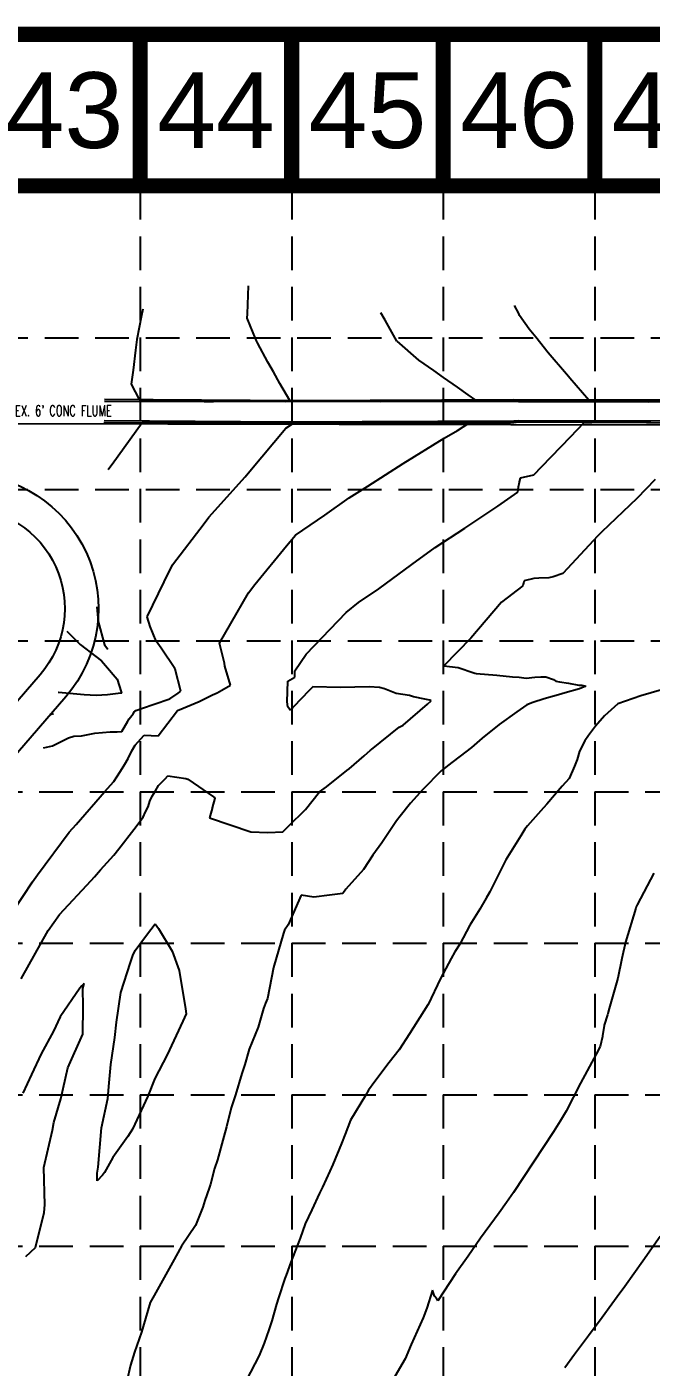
# Model space of a CAD drawing. Extents: x 626 to 3511, y 2890 to 4695.
# Drawn here: x 2575 to 2760.5, y 4296.5 to 4694.7 of the extents above; entities that cross this region are included whole.
import ezdxf
from ezdxf.enums import TextEntityAlignment as Align

# ---------------------------------------------------------------- set-up
doc = ezdxf.new("R2010")
doc.units = 0
doc.header["$LTSCALE"] = 100
doc.header["$MEASUREMENT"] = 0
doc.linetypes.add('HIDDEN', pattern=[0.375, 0.25, -0.125])
for name, color, linetype in [('$-BNDY2', 4, 'CONTINUOUS'), ('BASE', 7, 'CONTINUOUS'), ('DG-XCONTOURS', 9, 'CONTINUOUS'), ('DG-XIDX_CONTOURS', 2, 'CONTINUOUS'), ('GRID', 254, 'HIDDEN'), ('PSWDG-XCONC', 4, 'CONTINUOUS'), ('PSWDGC-POND', 2, 'CONTINUOUS'), ('PSWGD-XCONC', 4, 'CONTINUOUS')]:
    doc.layers.add(name, color=color, linetype=linetype)
doc.styles.add('L80F', font='romans.shx', dxfattribs={"height": 8})
doc.styles.get("Standard").update_dxf_attribs({"font": 'ARIAL.TTF'})

msp = doc.modelspace()

# ---------------------------------------------------------------- linework, layer by layer
at = {"layer": '$-BNDY2', "color": 7}
msp.add_line((752.27, 4580.24), (3393.13, 4575.32), dxfattribs=at)
at = {"layer": 'BASE', "const_width": 4.5}
for points in [[(628.71, 2892.46), (3508.71, 2892.46), (3508.71, 4692.46), (628.71, 4692.46)], [(673.71, 2937.46), (3463.71, 2937.46), (3463.71, 4647.46), (673.71, 4647.46)]]:
    msp.add_lwpolyline(points, close=True, dxfattribs=at)
for points in [[(2608.71, 4647.46), (2608.71, 4692.46)], [(2653.71, 4647.46), (2653.71, 4692.46)], [(2698.71, 4647.46), (2698.71, 4692.46)], [(2743.71, 4647.46), (2743.71, 4692.46)]]:
    msp.add_lwpolyline(points, dxfattribs=at)
at = {"layer": 'DG-XCONTOURS', "color": 43}
for p, q in [((2640.6, 4609.46, 1139), (2640.92, 4617.75, 1139)), ((2609.48, 4610.8, 1138), (2609.11, 4608.94, 1138)), ((2721.2, 4609.53, 1141), (2719.84, 4611.93, 1141)), ((2609.11, 4608.94, 1138), (2607.67, 4601.8, 1138)), ((2640.46, 4608.18, 1139), (2640.6, 4609.46, 1139)), ((2642.29, 4603.81, 1139), (2640.46, 4608.18, 1139)), ((2721.34, 4608.97, 1141), (2721.2, 4609.53, 1141)), ((2724.23, 4604.92, 1141), (2721.34, 4608.97, 1141)), ((2643.22, 4601.44, 1139), (2642.29, 4603.81, 1139)), ((2726.16, 4602.5, 1141), (2724.23, 4604.92, 1141)), ((2607.67, 4601.8, 1138), (2607.35, 4598.64, 1138)), ((2643.54, 4600.82, 1139), (2643.22, 4601.44, 1139)), ((2646.6, 4595.05, 1139), (2643.54, 4600.82, 1139)), ((2729.85, 4597.89, 1141), (2726.16, 4602.5, 1141)), ((2607.35, 4598.64, 1138), (2606.64, 4592.76, 1138)), ((2648.3, 4592.25, 1139), (2646.6, 4595.05, 1139)), ((2735.36, 4591.5, 1141), (2729.85, 4597.89, 1141)), ((2606.64, 4592.76, 1138), (2606.03, 4588.58, 1138)), ((2650.17, 4588.77, 1139), (2648.3, 4592.25, 1139)), ((2735.92, 4590.85, 1141), (2735.36, 4591.5, 1141)), ((2736.35, 4590.35, 1141), (2735.92, 4590.85, 1141)), ((2606.03, 4588.58, 1138), (2608.41, 4583.98, 1138)), ((2653.13, 4583.67, 1139), (2650.17, 4588.77, 1139)), ((2741.95, 4583.82, 1141), (2736.35, 4590.35, 1141)), ((2608.41, 4583.98, 1138), (2611.86, 4583.89, 1138)), ((2611.86, 4583.89, 1138), (2613.79, 4583.84, 1138)), ((2613.79, 4583.84, 1138), (2615.32, 4583.8, 1138)), ((2615.32, 4583.8, 1138), (2619.28, 4583.67, 1138)), ((2619.28, 4583.67, 1138), (2624.71, 4583.49, 1138)), ((2624.71, 4583.49, 1138), (2624.8, 4583.49, 1138)), ((2624.8, 4583.49, 1138), (2624.93, 4583.49, 1138)), ((2624.93, 4583.49, 1138), (2630.33, 4583.31, 1138)), ((2655.37, 4583.61, 1139), (2653.13, 4583.67, 1139)), ((2659.38, 4583.56, 1139), (2655.37, 4583.61, 1139)), ((2662.92, 4583.52, 1139), (2659.38, 4583.56, 1139)), ((2666.25, 4583.48, 1139), (2662.92, 4583.52, 1139)), ((2670.03, 4583.43, 1139), (2666.25, 4583.48, 1139)), ((2673.12, 4583.39, 1139), (2670.03, 4583.43, 1139)), ((2675.85, 4583.36, 1139), (2673.12, 4583.39, 1139)), ((2679.99, 4583.31, 1139), (2675.85, 4583.36, 1139)), ((2743.74, 4583.77, 1141), (2741.95, 4583.82, 1141)), ((2746.39, 4583.7, 1141), (2743.74, 4583.77, 1141)), ((2747.11, 4583.67, 1141), (2746.39, 4583.7, 1141)), ((2749.42, 4583.61, 1141), (2747.11, 4583.67, 1141)), ((2750.49, 4583.58, 1141), (2749.42, 4583.61, 1141)), ((2750.83, 4583.57, 1141), (2750.49, 4583.58, 1141)), ((2753.84, 4583.46, 1141), (2750.83, 4583.57, 1141)), ((2755.2, 4583.41, 1141), (2753.84, 4583.46, 1141)), ((2757.19, 4583.34, 1141), (2755.2, 4583.41, 1141)), ((2759.58, 4583.25, 1141), (2757.19, 4583.34, 1141)), ((2609.3, 4577.06, 1138), (2600.37, 4564.72, 1138)), ((2609.89, 4577.08, 1138), (2609.3, 4577.06, 1138)), ((2611.37, 4577.11, 1138), (2609.89, 4577.08, 1138)), ((2613.79, 4577.16, 1138), (2611.37, 4577.11, 1138)), ((2614.77, 4577.18, 1138), (2613.79, 4577.16, 1138)), ((2617.69, 4577.25, 1138), (2614.77, 4577.18, 1138)), ((2620.24, 4577.3, 1138), (2617.69, 4577.25, 1138)), ((2621.59, 4577.33, 1138), (2620.24, 4577.3, 1138)), ((2624.97, 4577.36, 1138), (2621.59, 4577.33, 1138)), ((2625.43, 4577.37, 1138), (2624.97, 4577.36, 1138)), ((2625.62, 4577.37, 1138), (2625.43, 4577.37, 1138)), ((2629.28, 4577.4, 1138), (2625.62, 4577.37, 1138)), ((2630.97, 4577.41, 1138), (2629.28, 4577.4, 1138)), ((2641.31, 4562.67, 1139), (2652, 4575.47, 1139)), ((2652, 4575.47, 1139), (2654.24, 4576.94, 1139)), ((2654.24, 4576.94, 1139), (2658.19, 4577, 1139)), ((2658.19, 4577, 1139), (2660.53, 4577.03, 1139)), ((2660.53, 4577.03, 1139), (2662.78, 4577.07, 1139)), ((2662.78, 4577.07, 1139), (2666.81, 4577.13, 1139)), ((2666.81, 4577.13, 1139), (2667.38, 4577.13, 1139)), ((2667.38, 4577.13, 1139), (2668.91, 4577.16, 1139)), ((2668.91, 4577.16, 1139), (2671.97, 4577.2, 1139)), ((2671.97, 4577.2, 1139), (2673.2, 4577.23, 1139)), ((2673.2, 4577.23, 1139), (2676.87, 4577.31, 1139)), ((2676.87, 4577.31, 1139), (2680.1, 4577.38, 1139)), ((2736.53, 4572.95, 1141), (2740.59, 4577.15, 1141)), ((2740.59, 4577.15, 1141), (2742.84, 4577.18, 1141)), ((2742.84, 4577.18, 1141), (2745.35, 4577.23, 1141)), ((2745.35, 4577.23, 1141), (2746.41, 4577.25, 1141)), ((2746.41, 4577.25, 1141), (2749.62, 4577.3, 1141)), ((2749.62, 4577.3, 1141), (2749.99, 4577.31, 1141)), ((2749.99, 4577.31, 1141), (2750.12, 4577.31, 1141)), ((2750.12, 4577.31, 1141), (2753.75, 4577.41, 1141)), ((2753.75, 4577.41, 1141), (2755.24, 4577.45, 1141)), ((2755.24, 4577.45, 1141), (2757.51, 4577.52, 1141)), ((2757.51, 4577.52, 1141), (2760.36, 4577.6, 1141)), ((2728, 4564.06, 1141), (2736.53, 4572.95, 1141)), ((2599.38, 4563.38, 1138), (2599.2, 4563.12, 1138)), ((2600.37, 4564.72, 1138), (2599.38, 4563.38, 1138)), ((2725.61, 4561.58, 1141), (2728, 4564.06, 1141)), ((2629.12, 4549, 1139), (2639.89, 4561, 1139)), ((2639.89, 4561, 1139), (2641.31, 4562.67, 1139)), ((2721.07, 4558.05, 1141), (2721.34, 4559.49, 1141)), ((2721.34, 4559.49, 1141), (2721.35, 4559.56, 1141)), ((2721.34, 4559.49, 1141), (2721.34, 4559.49, 1141)), ((2721.35, 4559.56, 1141), (2721.62, 4560.63, 1141)), ((2721.62, 4560.63, 1141), (2721.63, 4560.73, 1141)), ((2721.63, 4560.73, 1141), (2725.61, 4561.58, 1141)), ((2761.61, 4560.22, 1142), (2756.17, 4554.61, 1142)), ((2714.88, 4552.36, 1141), (2720.82, 4556.48, 1141)), ((2720.82, 4556.48, 1141), (2721.05, 4557.92, 1141)), ((2721.05, 4557.92, 1141), (2721.07, 4558.05, 1141)), ((2705.08, 4545.77, 1141), (2714.88, 4552.36, 1141)), ((2756.17, 4554.61, 1142), (2745.83, 4544.65, 1142)), ((2618.27, 4534.84, 1139), (2627.72, 4547.13, 1139)), ((2627.72, 4547.13, 1139), (2629.12, 4549, 1139)), ((2696.33, 4540.02, 1141), (2705.08, 4545.77, 1141)), ((2744.66, 4543.48, 1142), (2734.19, 4532.35, 1142)), ((2745.06, 4543.88, 1142), (2744.66, 4543.48, 1142)), ((2745.83, 4544.65, 1142), (2745.06, 4543.88, 1142)), ((2689.36, 4534.94, 1141), (2696.33, 4540.02, 1141)), ((2615.86, 4529.87, 1139), (2618.27, 4534.84, 1139)), ((2679.56, 4527.78, 1141), (2689.36, 4534.94, 1141)), ((2731.36, 4531.3, 1142), (2730.06, 4531.03, 1142)), ((2734.19, 4532.35, 1142), (2731.36, 4531.3, 1142)), ((2610.8, 4519.43, 1139), (2615.86, 4529.87, 1139)), ((2673.56, 4523.7, 1141), (2679.56, 4527.78, 1141)), ((2722.39, 4528.67, 1142), (2715.99, 4523.8, 1142)), ((2722.46, 4529.11, 1142), (2722.39, 4528.67, 1142)), ((2722.68, 4529.78, 1142), (2722.46, 4529.11, 1142)), ((2722.77, 4530.12, 1142), (2722.68, 4529.78, 1142)), ((2725.61, 4530.79, 1142), (2722.77, 4530.12, 1142)), ((2727.06, 4530.89, 1142), (2725.61, 4530.79, 1142)), ((2730.06, 4531.03, 1142), (2727.06, 4530.89, 1142)), ((2669.89, 4520.72, 1141), (2673.56, 4523.7, 1141)), ((2715.99, 4523.8, 1142), (2706.94, 4513.09, 1142)), ((2595.8, 4522.41, 1138), (2596.25, 4518.1, 1138)), ((2611.7, 4516.53, 1139), (2610.8, 4519.43, 1139)), ((2657.97, 4508.38, 1141), (2669.89, 4520.72, 1141)), ((2586.95, 4515.21, 1138), (2590.85, 4511.18, 1138)), ((2596.25, 4518.1, 1138), (2598.12, 4511.11, 1138)), ((2613.4, 4512.22, 1139), (2611.7, 4516.53, 1139)), ((2614.89, 4510.17, 1139), (2613.4, 4512.22, 1139)), ((2706.94, 4513.09, 1142), (2698.9, 4504.9, 1142)), ((2590.85, 4511.18, 1138), (2595.58, 4507.63, 1138)), ((2595.58, 4507.63, 1138), (2597.21, 4506.34, 1138)), ((2598.12, 4511.11, 1138), (2599.1, 4509.81, 1138)), ((2618.97, 4504.08, 1139), (2614.89, 4510.17, 1139)), ((2654.6, 4503.4, 1141), (2657.97, 4508.38, 1141)), ((2597.21, 4506.34, 1138), (2598.42, 4505, 1138)), ((2598.42, 4505, 1138), (2601.85, 4500.93, 1138)), ((2619.06, 4503.93, 1139), (2618.97, 4504.08, 1139)), ((2619.07, 4503.89, 1139), (2619.06, 4503.93, 1139)), ((2620.79, 4497.39, 1139), (2619.07, 4503.89, 1139)), ((2654.64, 4501.48, 1141), (2654.6, 4503.4, 1141)), ((2698.9, 4504.9, 1142), (2703.11, 4504.42, 1142)), ((2703.11, 4504.42, 1142), (2707.75, 4502.76, 1142)), ((2601.85, 4500.93, 1138), (2603.06, 4497.13, 1138)), ((2652.34, 4494.22, 1141), (2652.52, 4500.35, 1141)), ((2652.52, 4500.35, 1141), (2654.64, 4501.48, 1141)), ((2707.75, 4502.76, 1142), (2708.05, 4502.7, 1142)), ((2708.05, 4502.7, 1142), (2708.51, 4502.64, 1142)), ((2708.51, 4502.64, 1142), (2714.61, 4502.08, 1142)), ((2714.61, 4502.08, 1142), (2719.31, 4501.62, 1142)), ((2719.31, 4501.62, 1142), (2721.25, 4501.49, 1142)), ((2721.25, 4501.49, 1142), (2723.38, 4501.23, 1142)), ((2723.38, 4501.23, 1142), (2725.86, 4501.53, 1142)), ((2725.86, 4501.53, 1142), (2727.65, 4501.58, 1142)), ((2727.65, 4501.58, 1142), (2729.2, 4501.64, 1142)), ((2729.2, 4501.64, 1142), (2731.45, 4500.81, 1142)), ((2731.45, 4500.81, 1142), (2732.11, 4500.36, 1142)), ((2732.11, 4500.36, 1142), (2733.19, 4500.14, 1142)), ((2733.19, 4500.14, 1142), (2735.94, 4499.72, 1142)), ((2735.94, 4499.72, 1142), (2738.99, 4499.19, 1142)), ((2584.38, 4497.01, 1138), (2584.35, 4497.01, 1138)), ((2584.4, 4497, 1138), (2584.38, 4497.01, 1138)), ((2592.03, 4496.29, 1138), (2584.4, 4497, 1138)), ((2595.63, 4496.09, 1138), (2592.03, 4496.29, 1138)), ((2599.03, 4496.3, 1138), (2595.63, 4496.09, 1138)), ((2602.94, 4496.72, 1138), (2599.03, 4496.3, 1138)), ((2603.02, 4496.77, 1138), (2602.94, 4496.72, 1138)), ((2603.21, 4496.75, 1138), (2603.02, 4496.77, 1138)), ((2603.06, 4497.13, 1138), (2603.09, 4497.05, 1138)), ((2603.09, 4497.05, 1138), (2603.18, 4496.97, 1138)), ((2603.18, 4496.97, 1138), (2603.24, 4496.87, 1138)), ((2603.24, 4496.87, 1138), (2603.19, 4496.84, 1138)), ((2603.19, 4496.84, 1138), (2603.21, 4496.75, 1138)), ((2617.48, 4495.13, 1139), (2620.02, 4496.81, 1139)), ((2620.02, 4496.81, 1139), (2620.79, 4497.39, 1139)), ((2658.86, 4497.59, 1141), (2654.22, 4492.7, 1141)), ((2659.94, 4498.68, 1141), (2658.86, 4497.59, 1141)), ((2668.21, 4498.44, 1141), (2659.94, 4498.68, 1141)), ((2676.74, 4498.63, 1141), (2668.21, 4498.44, 1141)), ((2679.78, 4498.42, 1141), (2676.74, 4498.63, 1141)), ((2681.3, 4498.04, 1141), (2679.78, 4498.42, 1141)), ((2684.77, 4496.7, 1141), (2681.3, 4498.04, 1141)), ((2688.68, 4496.11, 1141), (2684.77, 4496.7, 1141)), ((2689.84, 4495.7, 1141), (2688.68, 4496.11, 1141)), ((2693.21, 4494.94, 1141), (2689.84, 4495.7, 1141)), ((2733.65, 4496.43, 1142), (2728.72, 4495.13, 1142)), ((2733.97, 4496.56, 1142), (2733.65, 4496.43, 1142)), ((2734.95, 4496.87, 1142), (2733.97, 4496.56, 1142)), ((2739.22, 4498.04, 1142), (2734.95, 4496.87, 1142)), ((2738.99, 4499.19, 1142), (2739.84, 4499.14, 1142)), ((2741.02, 4498.81, 1142), (2739.22, 4498.04, 1142)), ((2739.84, 4499.14, 1142), (2741.02, 4498.81, 1142)), ((2757.34, 4496.02, 1143), (2750.59, 4493.59, 1143)), ((2763.57, 4497.78, 1143), (2757.34, 4496.02, 1143)), ((2606.57, 4490.67, 1139), (2607.06, 4491.35, 1139)), ((2607.06, 4491.35, 1139), (2607.26, 4491.62, 1139)), ((2607.26, 4491.62, 1139), (2607.31, 4491.65, 1139)), ((2607.31, 4491.65, 1139), (2607.32, 4491.65, 1139)), ((2607.32, 4491.65, 1139), (2607.38, 4491.62, 1139)), ((2607.38, 4491.62, 1139), (2609.38, 4492.29, 1139)), ((2609.38, 4492.29, 1139), (2612.85, 4493.52, 1139)), ((2612.85, 4493.52, 1139), (2617.48, 4495.13, 1139)), ((2652.54, 4492.68, 1141), (2652.34, 4494.22, 1141)), ((2653.32, 4491.65, 1141), (2652.54, 4492.68, 1141)), ((2654.22, 4492.7, 1141), (2653.32, 4491.65, 1141)), ((2686.81, 4487.31, 1141), (2694.07, 4493.54, 1141)), ((2694.75, 4494.67, 1141), (2693.21, 4494.94, 1141)), ((2694.07, 4493.54, 1141), (2695.15, 4494.47, 1141)), ((2695.15, 4494.47, 1141), (2694.75, 4494.67, 1141)), ((2723.49, 4493.32, 1142), (2720.52, 4491.24, 1142)), ((2725.34, 4493.97, 1142), (2723.49, 4493.32, 1142)), ((2728.72, 4495.13, 1142), (2725.34, 4493.97, 1142)), ((2750.59, 4493.59, 1143), (2746.57, 4490, 1143)), ((2582.96, 4490.66, 1138), (2581.84, 4490.33, 1138)), ((2603.29, 4485.35, 1139), (2605.01, 4488.44, 1139)), ((2605.01, 4488.44, 1139), (2605.45, 4489.1, 1139)), ((2605.45, 4489.1, 1139), (2606.57, 4490.67, 1139)), ((2715.27, 4487.43, 1142), (2710.22, 4483.38, 1142)), ((2720.52, 4491.24, 1142), (2715.27, 4487.43, 1142)), ((2746.57, 4490, 1143), (2743.89, 4486.99, 1143)), ((2582.69, 4481.16, 1139), (2587.43, 4483.47, 1139)), ((2587.43, 4483.47, 1139), (2589.02, 4483.96, 1139)), ((2589.02, 4483.96, 1139), (2591.28, 4484.12, 1139)), ((2591.28, 4484.12, 1139), (2595.22, 4484.86, 1139)), ((2595.22, 4484.86, 1139), (2599.81, 4485.24, 1139)), ((2599.81, 4485.24, 1139), (2601.86, 4485.27, 1139)), ((2601.86, 4485.27, 1139), (2603.29, 4485.35, 1139)), ((2677.42, 4480.05, 1141), (2685.65, 4486.64, 1141)), ((2685.65, 4486.64, 1141), (2686.81, 4487.31, 1141)), ((2710.22, 4483.38, 1142), (2707.12, 4480.64, 1142)), ((2741.84, 4484.17, 1143), (2740.77, 4482.63, 1143)), ((2743.89, 4486.99, 1143), (2741.84, 4484.17, 1143)), ((2580.01, 4480.55, 1139), (2582.69, 4481.16, 1139)), ((2675.26, 4478.19, 1141), (2677.13, 4479.82, 1141)), ((2677.13, 4479.82, 1141), (2677.42, 4480.05, 1141)), ((2707.12, 4480.64, 1142), (2700, 4475.15, 1142)), ((2739.21, 4479.58, 1143), (2738.47, 4477.03, 1143)), ((2740.77, 4482.63, 1143), (2739.21, 4479.58, 1143)), ((2670.75, 4474.26, 1141), (2675.26, 4478.19, 1141)), ((2738.47, 4477.03, 1143), (2737.66, 4475.06, 1143)), ((2616.15, 4471.36, 1141), (2616.91, 4472.25, 1141)), ((2616.91, 4472.25, 1141), (2622.28, 4471.39, 1141)), ((2622.28, 4471.39, 1141), (2622.52, 4471.35, 1141)), ((2664.03, 4468.96, 1141), (2670.06, 4473.78, 1141)), ((2670.06, 4473.78, 1141), (2670.75, 4474.26, 1141)), ((2698.09, 4473.67, 1142), (2692.64, 4468.11, 1142)), ((2698.93, 4474.33, 1142), (2698.09, 4473.67, 1142)), ((2700, 4475.15, 1142), (2698.93, 4474.33, 1142)), ((2736.15, 4471.46, 1143), (2734.06, 4469.11, 1143)), ((2737.66, 4475.06, 1143), (2736.15, 4471.46, 1143)), ((2612.3, 4466.17, 1141), (2613.27, 4467.77, 1141)), ((2613.27, 4467.77, 1141), (2614.19, 4469.32, 1141)), ((2614.19, 4469.32, 1141), (2616.15, 4471.36, 1141)), ((2622.52, 4471.35, 1141), (2622.82, 4471.18, 1141)), ((2622.82, 4471.18, 1141), (2630.44, 4465.98, 1141)), ((2657.84, 4462.17, 1141), (2662, 4467.5, 1141)), ((2662, 4467.5, 1141), (2664.03, 4468.96, 1141)), ((2692.64, 4468.11, 1142), (2689, 4464.06, 1142)), ((2734.06, 4469.11, 1143), (2729.45, 4463.77, 1143)), ((2611.06, 4462.96, 1141), (2611.59, 4464.69, 1141)), ((2611.59, 4464.69, 1141), (2612.3, 4466.17, 1141)), ((2630.84, 4465.6, 1141), (2630.1, 4462.72, 1141)), ((2630.44, 4465.98, 1141), (2630.86, 4465.7, 1141)), ((2630.86, 4465.69, 1141), (2630.84, 4465.6, 1141)), ((2630.86, 4465.7, 1141), (2630.86, 4465.69, 1141)), ((2689, 4464.06, 1142), (2685.94, 4460.22, 1142)), ((2729.45, 4463.77, 1143), (2728.49, 4462.72, 1143)), ((2606.82, 4456.27, 1141), (2609.62, 4459.98, 1141)), ((2609.62, 4459.98, 1141), (2610.26, 4461.49, 1141)), ((2610.26, 4461.49, 1141), (2611.06, 4462.96, 1141)), ((2630.06, 4462.48, 1141), (2629.24, 4459.69, 1141)), ((2629.24, 4459.69, 1141), (2641.57, 4455.54, 1141)), ((2630.1, 4462.72, 1141), (2630.06, 4462.48, 1141)), ((2652.76, 4457.28, 1141), (2657.84, 4462.17, 1141)), ((2685.94, 4460.22, 1142), (2684.87, 4458.81, 1142)), ((2728.49, 4462.72, 1143), (2723.76, 4457.35, 1143)), ((2602.33, 4450.51, 1141), (2606.82, 4456.27, 1141)), ((2641.57, 4455.54, 1141), (2646.65, 4455.35, 1141)), ((2646.65, 4455.35, 1141), (2651.08, 4455.62, 1141)), ((2651.08, 4455.62, 1141), (2652.76, 4457.28, 1141)), ((2684.87, 4458.81, 1142), (2680.5, 4452.29, 1142)), ((2722.93, 4456.33, 1143), (2721.72, 4454.39, 1143)), ((2723.76, 4457.35, 1143), (2722.93, 4456.33, 1143)), ((2680.5, 4452.29, 1142), (2677.82, 4448.69, 1142)), ((2721.72, 4454.39, 1143), (2717.3, 4447.21, 1143)), ((2596.93, 4444.29, 1141), (2600.92, 4448.64, 1141)), ((2600.92, 4448.64, 1141), (2602.33, 4450.51, 1141)), ((2677.82, 4448.69, 1142), (2675.07, 4444.36, 1142)), ((2595.17, 4442.21, 1141), (2596.93, 4444.29, 1141)), ((2675.07, 4444.36, 1142), (2669.81, 4438.53, 1142)), ((2716.66, 4446.11, 1143), (2712.56, 4437.75, 1143)), ((2717.3, 4447.21, 1143), (2716.66, 4446.11, 1143)), ((2584.71, 4431.04, 1141), (2594.19, 4441.13, 1141)), ((2594.19, 4441.13, 1141), (2595.17, 4442.21, 1141)), ((2761.28, 4443.27, 1144), (2756.31, 4433.92, 1144)), ((2656.47, 4436.74, 1142), (2652.67, 4427.97, 1142)), ((2660.29, 4436.17, 1142), (2656.47, 4436.74, 1142)), ((2664.93, 4436.77, 1142), (2660.29, 4436.17, 1142)), ((2668.88, 4437.21, 1142), (2664.93, 4436.77, 1142)), ((2669.81, 4438.53, 1142), (2668.88, 4437.21, 1142)), ((2711.45, 4435.83, 1143), (2709.54, 4432.65, 1143)), ((2712.56, 4437.75, 1143), (2711.45, 4435.83, 1143)), ((2709.54, 4432.65, 1143), (2706.61, 4427.82, 1143)), ((2755.86, 4432.93, 1144), (2752.86, 4422.76, 1144)), ((2756.02, 4433.33, 1144), (2755.86, 4432.93, 1144)), ((2756.31, 4433.92, 1144), (2756.02, 4433.33, 1144)), ((2581.38, 4426.28, 1141), (2584.71, 4431.04, 1141)), ((2610.58, 4424.85, 1141), (2613.14, 4428.22, 1141)), ((2613.14, 4428.22, 1141), (2614.15, 4426.85, 1141)), ((2652.67, 4427.97, 1142), (2651.54, 4426.33, 1142)), ((2706.61, 4427.82, 1143), (2703.62, 4422.19, 1143)), ((2573.31, 4411.9, 1141), (2581.38, 4426.28, 1141)), ((2607.26, 4420.37, 1141), (2610.58, 4424.85, 1141)), ((2614.15, 4426.85, 1141), (2618.25, 4420.13, 1141)), ((2651.22, 4425.43, 1142), (2648.25, 4415.29, 1142)), ((2651.54, 4426.33, 1142), (2651.22, 4425.43, 1142)), ((2606.55, 4418.87, 1141), (2607.26, 4420.37, 1141)), ((2618.25, 4420.13, 1141), (2620.3, 4414.37, 1141)), ((2702.15, 4419.89, 1143), (2701.09, 4417.91, 1143)), ((2703.62, 4422.19, 1143), (2702.15, 4419.89, 1143)), ((2752.86, 4422.76, 1144), (2751.77, 4417.9, 1144)), ((2602.95, 4407.89, 1141), (2605.85, 4416.75, 1141)), ((2605.85, 4416.75, 1141), (2606.55, 4418.87, 1141)), ((2701.09, 4417.91, 1143), (2697.85, 4412, 1143)), ((2751.77, 4417.9, 1144), (2750.57, 4412.14, 1144)), ((2620.3, 4414.37, 1141), (2622.16, 4403.01, 1141)), ((2648.25, 4415.29, 1142), (2646.5, 4406.04, 1142)), ((2697.85, 4412, 1143), (2694.19, 4404.31, 1143)), ((2750.57, 4412.14, 1144), (2748.01, 4403.1, 1144)), ((2590.81, 4409.14, 1142), (2584.92, 4400.59, 1142)), ((2591.35, 4409.8, 1142), (2590.81, 4409.14, 1142)), ((2592.08, 4410.49, 1142), (2591.35, 4409.8, 1142)), ((2591.65, 4409.05, 1142), (2592.08, 4410.49, 1142)), ((2591.77, 4403.66, 1142), (2591.65, 4409.05, 1142)), ((2601.65, 4399.08, 1141), (2602.95, 4407.89, 1141)), ((2645.95, 4404.66, 1142), (2645.36, 4403.13, 1142)), ((2646.5, 4406.04, 1142), (2645.95, 4404.66, 1142)), ((2694.15, 4404.22, 1143), (2688.64, 4395.53, 1143)), ((2694.19, 4404.31, 1143), (2694.15, 4404.22, 1143)), ((2584.92, 4400.59, 1142), (2582.96, 4396.37, 1142)), ((2591.64, 4395.45, 1142), (2591.77, 4403.66, 1142)), ((2622.39, 4401.5, 1141), (2621.36, 4399.31, 1141)), ((2622.16, 4403.01, 1141), (2622.39, 4401.5, 1141)), ((2645.36, 4403.13, 1142), (2643.79, 4397.59, 1142)), ((2747.48, 4401.25, 1144), (2746.49, 4398.16, 1144)), ((2747.57, 4401.57, 1144), (2747.48, 4401.25, 1144)), ((2748.01, 4403.1, 1144), (2747.57, 4401.57, 1144)), ((2582.96, 4396.37, 1142), (2579.26, 4389.65, 1142)), ((2601.17, 4394.47, 1141), (2601.65, 4399.08, 1141)), ((2621.36, 4399.31, 1141), (2616.67, 4389.3, 1141)), ((2643.79, 4397.59, 1142), (2641.1, 4391.02, 1142)), ((2746.47, 4398.04, 1144), (2746.03, 4394.93, 1144)), ((2746.49, 4398.15, 1144), (2746.47, 4398.04, 1144)), ((2746.49, 4398.16, 1144), (2746.49, 4398.15, 1144)), ((2587.21, 4385.45, 1142), (2591.64, 4395.45, 1142)), ((2600.02, 4386.49, 1141), (2601.17, 4394.47, 1141)), ((2688.64, 4395.53, 1143), (2685.59, 4390.81, 1143)), ((2745.26, 4391.77, 1144), (2744.15, 4389.52, 1144)), ((2745.98, 4394.73, 1144), (2745.26, 4391.77, 1144)), ((2746.03, 4394.93, 1144), (2745.98, 4394.73, 1144)), ((2579.26, 4389.65, 1142), (2576.42, 4383.48, 1142)), ((2616.67, 4389.3, 1141), (2613.09, 4382.31, 1141)), ((2641.1, 4391.02, 1142), (2639.82, 4386.51, 1142)), ((2685.59, 4390.81, 1143), (2682.68, 4387.07, 1143)), ((2744.15, 4389.52, 1144), (2739.5, 4380.87, 1144)), ((2586.52, 4382.41, 1142), (2587.21, 4385.45, 1142)), ((2599.53, 4381.03, 1141), (2600.02, 4386.49, 1141)), ((2639.82, 4386.51, 1142), (2638.94, 4383.78, 1142)), ((2682.68, 4387.07, 1143), (2678.35, 4381.39, 1143)), ((2576.42, 4383.48, 1142), (2573.83, 4377.92, 1142)), ((2585.16, 4376.24, 1142), (2586.52, 4382.41, 1142)), ((2599.07, 4376.36, 1141), (2599.53, 4381.03, 1141)), ((2613.09, 4382.31, 1141), (2610.98, 4377.09, 1141)), ((2638.94, 4383.78, 1142), (2637.01, 4377.41, 1142)), ((2678.35, 4381.39, 1143), (2676.47, 4378.79, 1143)), ((2739.5, 4380.87, 1144), (2735.25, 4372.6, 1144)), ((2583.06, 4369.19, 1142), (2585.16, 4376.24, 1142)), ((2597.26, 4367.67, 1141), (2599.07, 4376.36, 1141)), ((2610.98, 4377.09, 1141), (2606.42, 4367.27, 1141)), ((2636.74, 4376.57, 1142), (2635.75, 4373.59, 1142)), ((2637.01, 4377.41, 1142), (2636.74, 4376.57, 1142)), ((2675.58, 4377.22, 1143), (2671.15, 4369.88, 1143)), ((2676.47, 4378.79, 1143), (2675.58, 4377.22, 1143)), ((2635.75, 4373.59, 1142), (2634.38, 4367.94, 1142)), ((2735.25, 4372.6, 1144), (2733.4, 4369.62, 1144)), ((2582.66, 4366.99, 1142), (2583.06, 4369.19, 1142)), ((2634.38, 4367.94, 1142), (2633.56, 4365.1, 1142)), ((2671.15, 4369.88, 1143), (2669.58, 4365.8, 1143)), ((2733.4, 4369.62, 1144), (2731.42, 4366.49, 1144)), ((2580.08, 4355.91, 1142), (2582.66, 4366.99, 1142)), ((2596.26, 4355.96, 1141), (2597.26, 4367.67, 1141)), ((2604.99, 4365.03, 1141), (2600.62, 4358.88, 1141)), ((2606.42, 4367.27, 1141), (2604.99, 4365.03, 1141)), ((2633.56, 4365.1, 1142), (2631.65, 4358.16, 1142)), ((2669.58, 4365.8, 1143), (2668.45, 4363.03, 1143)), ((2731.42, 4366.49, 1144), (2725.56, 4357.49, 1144)), ((2668.45, 4363.03, 1143), (2665.94, 4356.75, 1143)), ((2595.88, 4354.21, 1141), (2596.26, 4355.96, 1141)), ((2600.62, 4358.88, 1141), (2598.06, 4354.34, 1141)), ((2631.65, 4358.16, 1142), (2630.78, 4355.55, 1142)), ((2665.94, 4356.75, 1143), (2664.98, 4354.79, 1143)), ((2725.56, 4357.49, 1144), (2719.6, 4348.46, 1144)), ((2580.41, 4344.74, 1142), (2580.08, 4355.91, 1142)), ((2595.97, 4351.92, 1141), (2595.88, 4354.21, 1141)), ((2597.5, 4353.57, 1141), (2595.97, 4351.92, 1141)), ((2598.06, 4354.34, 1141), (2597.5, 4353.57, 1141)), ((2630.78, 4355.55, 1142), (2629.58, 4350.88, 1142)), ((2664.98, 4354.79, 1143), (2662.8, 4350.03, 1143)), ((2629.17, 4349.75, 1142), (2627.91, 4346.07, 1142)), ((2629.58, 4350.88, 1142), (2629.17, 4349.75, 1142)), ((2661.92, 4348.28, 1143), (2659.64, 4343.31, 1143)), ((2662.8, 4350.03, 1143), (2661.92, 4348.28, 1143)), ((2719.6, 4348.46, 1144), (2717.51, 4345.44, 1144)), ((2580.21, 4342.47, 1142), (2580.41, 4344.74, 1142)), ((2627.32, 4344.08, 1142), (2627.12, 4343.55, 1142)), ((2627.91, 4346.07, 1142), (2627.32, 4344.08, 1142)), ((2717.51, 4345.44, 1144), (2715.31, 4342.35, 1144)), ((2577.57, 4332.1, 1142), (2580.21, 4342.47, 1142)), ((2627.12, 4343.55, 1142), (2625.15, 4338.59, 1142)), ((2659.64, 4343.31, 1143), (2657.66, 4339.11, 1143)), ((2715.31, 4342.35, 1144), (2709.8, 4334.92, 1144)), ((2625.15, 4338.59, 1142), (2621, 4332.51, 1142)), ((2657.66, 4339.11, 1143), (2656.24, 4334.89, 1143)), ((2574.75, 4329.43, 1142), (2577.57, 4332.1, 1142)), ((2621, 4332.51, 1142), (2618.3, 4327.69, 1142)), ((2656.24, 4334.89, 1143), (2653.47, 4327.78, 1143)), ((2709.8, 4334.92, 1144), (2706.12, 4329.52, 1144)), ((2706.12, 4329.52, 1144), (2702.3, 4324.3, 1144)), ((2618.3, 4327.69, 1142), (2612.83, 4317.82, 1142)), ((2653.47, 4327.78, 1143), (2652.05, 4323.85, 1143)), ((2702.3, 4324.3, 1144), (2697.11, 4316.25, 1144)), ((2651.67, 4322.88, 1143), (2649.82, 4317.15, 1143)), ((2652.05, 4323.85, 1143), (2651.67, 4322.88, 1143)), ((2612.04, 4316.47, 1142), (2611.67, 4315.77, 1142)), ((2612.83, 4317.82, 1142), (2612.04, 4316.47, 1142)), ((2649.82, 4317.15, 1143), (2649.22, 4315.26, 1143)), ((2695.54, 4319.45, 1144), (2693.84, 4314.05, 1144)), ((2696.06, 4317.63, 1144), (2695.54, 4319.45, 1144)), ((2696.79, 4316.82, 1144), (2696.06, 4317.63, 1144)), ((2697.11, 4316.25, 1144), (2696.79, 4316.82, 1144)), ((2611.67, 4315.77, 1142), (2609.57, 4308.62, 1142)), ((2649.22, 4315.26, 1143), (2647.83, 4310.32, 1143)), ((2693.84, 4314.05, 1144), (2692.73, 4311.25, 1144)), ((2609.57, 4308.62, 1142), (2609.09, 4306.97, 1142)), ((2647.83, 4310.32, 1143), (2646.94, 4307.64, 1143)), ((2692.73, 4311.25, 1144), (2689.21, 4303.25, 1144)), ((2609.09, 4306.97, 1142), (2607.02, 4301.01, 1142)), ((2646.94, 4307.64, 1143), (2645.49, 4303.67, 1143)), ((2607.02, 4301.01, 1142), (2605.81, 4297.13, 1142)), ((2645.49, 4303.67, 1143), (2644.01, 4300.03, 1143)), ((2689.21, 4303.25, 1144), (2687.36, 4298.99, 1144)), ((2605.81, 4297.13, 1142), (2604.71, 4292.35, 1142)), ((2644.01, 4300.03, 1143), (2640.22, 4292.59, 1143)), ((2687.36, 4298.99, 1144), (2684.29, 4293.81, 1144))]:
    msp.add_line(p, q, dxfattribs=at)
at = {"layer": 'DG-XIDX_CONTOURS', "color": 43}
for p, q in [((2681.5, 4607.53, 1140), (2680.22, 4609.78, 1140)), ((2684.95, 4601.34, 1140), (2681.5, 4607.53, 1140)), ((2684.96, 4601.32, 1140), (2684.95, 4601.34, 1140)), ((2685.01, 4601.28, 1140), (2684.96, 4601.32, 1140)), ((2691.46, 4595.68, 1140), (2685.01, 4601.28, 1140)), ((2695.95, 4592.59, 1140), (2691.46, 4595.68, 1140)), ((2698.83, 4590.57, 1140), (2695.95, 4592.59, 1140)), ((2702.95, 4587.67, 1140), (2698.83, 4590.57, 1140)), ((2706.15, 4585.42, 1140), (2702.95, 4587.67, 1140)), ((2708.38, 4583.84, 1140), (2706.15, 4585.42, 1140)), ((2712.02, 4583.79, 1140), (2708.38, 4583.84, 1140)), ((2715.14, 4583.74, 1140), (2712.02, 4583.79, 1140)), ((2719.23, 4583.67, 1140), (2715.14, 4583.74, 1140)), ((2719.63, 4583.61, 1140), (2719.23, 4583.67, 1140)), ((2719.71, 4583.6, 1140), (2719.63, 4583.61, 1140)), ((2719.79, 4583.59, 1140), (2719.71, 4583.6, 1140)), ((2720.19, 4583.52, 1140), (2719.79, 4583.59, 1140)), ((2720.64, 4583.45, 1140), (2720.19, 4583.52, 1140)), ((2720.67, 4583.45, 1140), (2720.64, 4583.45, 1140)), ((2720.7, 4583.44, 1140), (2720.67, 4583.45, 1140)), ((2721.1, 4583.37, 1140), (2720.7, 4583.44, 1140)), ((2722.78, 4583.33, 1140), (2721.1, 4583.37, 1140)), ((2723.3, 4583.31, 1140), (2722.78, 4583.33, 1140)), ((2702.9, 4574.84, 1140), (2706.35, 4577.01, 1140)), ((2706.35, 4577.01, 1140), (2709.96, 4577.07, 1140)), ((2709.96, 4577.07, 1140), (2712.9, 4577.13, 1140)), ((2712.9, 4577.13, 1140), (2714.86, 4577.17, 1140)), ((2714.86, 4577.17, 1140), (2719.67, 4577.28, 1140)), ((2719.67, 4577.28, 1140), (2719.68, 4577.29, 1140)), ((2719.67, 4577.28, 1140), (2719.67, 4577.28, 1140)), ((2719.68, 4577.29, 1140), (2719.92, 4577.36, 1140)), ((2719.92, 4577.36, 1140), (2720.01, 4577.39, 1140)), ((2720.01, 4577.39, 1140), (2720.16, 4577.43, 1140)), ((2720.16, 4577.43, 1140), (2720.37, 4577.47, 1140)), ((2720.37, 4577.47, 1140), (2720.42, 4577.48, 1140)), ((2720.42, 4577.48, 1140), (2720.54, 4577.51, 1140)), ((2720.54, 4577.51, 1140), (2720.69, 4577.53, 1140)), ((2720.69, 4577.53, 1140), (2720.75, 4577.55, 1140)), ((2720.75, 4577.55, 1140), (2720.95, 4577.59, 1140)), ((2720.95, 4577.59, 1140), (2721.12, 4577.62, 1140)), ((2721.12, 4577.62, 1140), (2722.38, 4577.64, 1140)), ((2722.38, 4577.64, 1140), (2722.83, 4577.65, 1140)), ((2686.83, 4564.95, 1140), (2699.02, 4572.48, 1140)), ((2699.02, 4572.48, 1140), (2702.9, 4574.84, 1140)), ((2676.3, 4558.22, 1140), (2686.83, 4564.95, 1140)), ((2670.79, 4554.79, 1140), (2676.3, 4558.22, 1140)), ((2663.5, 4549.64, 1140), (2670.79, 4554.79, 1140)), ((2654.83, 4543.71, 1140), (2663.5, 4549.64, 1140)), ((2652.15, 4540.57, 1140), (2654.83, 4543.71, 1140)), ((2642.73, 4529.04, 1140), (2652.15, 4540.57, 1140)), ((2640.84, 4526.57, 1140), (2642.73, 4529.04, 1140)), ((2635.62, 4517.46, 1140), (2640.84, 4526.57, 1140)), ((2632.21, 4511.6, 1140), (2635.62, 4517.46, 1140)), ((2633.77, 4505.7, 1140), (2632.21, 4511.6, 1140)), ((2633.83, 4504.74, 1140), (2633.77, 4505.7, 1140)), ((2635.49, 4499.17, 1140), (2633.83, 4504.74, 1140)), ((2626.23, 4494.33, 1140), (2630.21, 4496.27, 1140)), ((2630.21, 4496.27, 1140), (2631.57, 4496.84, 1140)), ((2631.57, 4496.84, 1140), (2632.91, 4497.7, 1140)), ((2632.91, 4497.7, 1140), (2635.49, 4499.17, 1140)), ((2614.02, 4484.08, 1140), (2619.76, 4491.61, 1140)), ((2619.76, 4491.61, 1140), (2620.01, 4491.72, 1140)), ((2620.01, 4491.72, 1140), (2620.31, 4491.83, 1140)), ((2620.31, 4491.83, 1140), (2626.23, 4494.33, 1140)), ((2608.93, 4483.24, 1140), (2609.92, 4484.3, 1140)), ((2609.92, 4484.3, 1140), (2614.02, 4484.08, 1140)), ((2605.1, 4477.37, 1140), (2606.21, 4479.59, 1140)), ((2606.21, 4479.59, 1140), (2607.25, 4481.29, 1140)), ((2607.25, 4481.29, 1140), (2608.93, 4483.24, 1140)), ((2602.9, 4473.55, 1140), (2604.17, 4475.69, 1140)), ((2604.17, 4475.69, 1140), (2605.1, 4477.37, 1140)), ((2600.84, 4470.55, 1140), (2601.75, 4471.94, 1140)), ((2601.75, 4471.94, 1140), (2602.9, 4473.55, 1140)), ((2589.67, 4457.77, 1140), (2598.14, 4467.43, 1140)), ((2598.14, 4467.43, 1140), (2600.84, 4470.55, 1140)), ((2578.16, 4442.78, 1140), (2587.6, 4455.52, 1140)), ((2587.6, 4455.52, 1140), (2589.67, 4457.77, 1140)), ((2568.15, 4427.64, 1140), (2576.71, 4440.71, 1140)), ((2576.71, 4440.71, 1140), (2578.16, 4442.78, 1140)), ((2763.09, 4335.38, 1145), (2758.03, 4328.03, 1145)), ((2758.03, 4328.03, 1145), (2752.64, 4320.56, 1145)), ((2752.64, 4320.56, 1145), (2750.39, 4317.47, 1145)), ((2750.39, 4317.47, 1145), (2748.76, 4315.22, 1145)), ((2748.76, 4315.22, 1145), (2745.88, 4311.29, 1145)), ((2745.88, 4311.29, 1145), (2741.88, 4305.84, 1145)), ((2741.88, 4305.84, 1145), (2737.7, 4300.35, 1145)), ((2737.7, 4300.35, 1145), (2734.78, 4296.38, 1145))]:
    msp.add_line(p, q, dxfattribs=at)
at = {"layer": 'GRID', "color": 252, "linetype": 'HIDDEN', "ltscale": 0.4}
for p, q in [((2608.71, 4647.46), (2608.71, 3072.26)), ((2653.71, 4647.46), (2653.71, 3072.26)), ((2698.71, 4647.46), (2698.71, 3072.26)), ((2743.71, 4647.46), (2743.71, 3072.26)), ((675.37, 4602.31), (3465.37, 4602.31)), ((675.37, 4557.31), (3465.37, 4557.31)), ((675.37, 4512.31), (3465.37, 4512.31)), ((673.71, 4467.46), (3463.71, 4467.46)), ((673.71, 4422.46), (3463.71, 4422.46)), ((673.71, 4377.46), (3463.71, 4377.46)), ((673.71, 4332.46), (3463.71, 4332.46))]:
    msp.add_line(p, q, dxfattribs=at)
at = {"layer": 'PSWDG-XCONC', "color": 5}
for points in [[(2777.73, 4583.83), (2721.15, 4583.82), (2719.43, 4583.88), (2655.79, 4583.65), (2598.06, 4584.05)], [(2777.85, 4583.23), (2721.09, 4583.31), (2718.94, 4583.36), (2651.8, 4583.27), (2598.06, 4583.38)], [(2973.32, 4577.64), (2973.32, 4577.05), (2925.25, 4577.1), (2884.45, 4576.8), (2832.79, 4576.97), (2778.12, 4576.97), (2721.02, 4577.24), (2719.65, 4577.03), (2651.87, 4576.94), (2597.86, 4577.1)], [(2973.32, 4577.64), (2925.27, 4577.58), (2884.4, 4577.44), (2832.99, 4577.31), (2778.02, 4577.57), (2721.13, 4577.66), (2719.68, 4577.54), (2652.03, 4577.27), (2597.99, 4577.64)]]:
    msp.add_lwpolyline(points, dxfattribs=at)
at = {"layer": 'PSWDGC-POND', "color": 43}
for points in [[(2293.77, 4311.54, 0.173214), (2226.5, 4311.65), (2214.03, 4307.21, -0.479796), (2147.66, 4348.19, 0.263883), (2074.1, 4447.21, -0.297534), (2050.26, 4483.88), (2050.33, 4522.82, -0.414214), (2090.41, 4562.75), (2556.4, 4561.88, -0.64154), (2586.59, 4495.72), (2549.71, 4453.05, 0.179693), (2537.54, 4420.43), (2537.44, 4354.86, -0.518649), (2470.55, 4307.87), (2461.01, 4311.29, 0.173214), (2393.74, 4311.39), (2360.55, 4299.6, -0.173214), (2326.92, 4299.65)], [(2297.15, 4320.96, 0.173214), (2223.15, 4321.07), (2210.68, 4316.63, -0.479796), (2157.58, 4349.42, 0.263883), (2078.14, 4456.36, -0.297534), (2060.26, 4483.86), (2060.33, 4522.8, -0.414214), (2090.39, 4552.75), (2556.38, 4551.88, -0.64154), (2579.02, 4502.26), (2542.14, 4459.59, 0.179693), (2527.54, 4420.44), (2527.44, 4354.87, -0.518649), (2473.93, 4317.28), (2464.38, 4320.71, 0.173214), (2390.39, 4320.82), (2357.2, 4309.02, -0.173214), (2330.3, 4309.06)]]:
    msp.add_lwpolyline(points, format="xyb", close=True, dxfattribs=at)

# ---------------------------------------------------------------- texts
at = {"layer": 'BASE'}
for s, p in [('43', (2586.21, 4669.96)), ('44', (2631.21, 4669.96)), ('45', (2676.21, 4669.96)), ('46', (2721.21, 4669.96)), ('47', (2766.21, 4669.96))]:
    msp.add_text(s, height=22.5, dxfattribs=at).set_placement(p, align=Align.MIDDLE_CENTER)
at = {"layer": 'PSWGD-XCONC', "color": 5, "style": 'L80F', "width": 0.67}
msp.add_text("EX. 6' CONC FLUME", height=3.2, rotation=0.062, dxfattribs=at).set_placement((2571.51, 4579.04, -1649.45))

doc.saveas('drawing.dxf')
